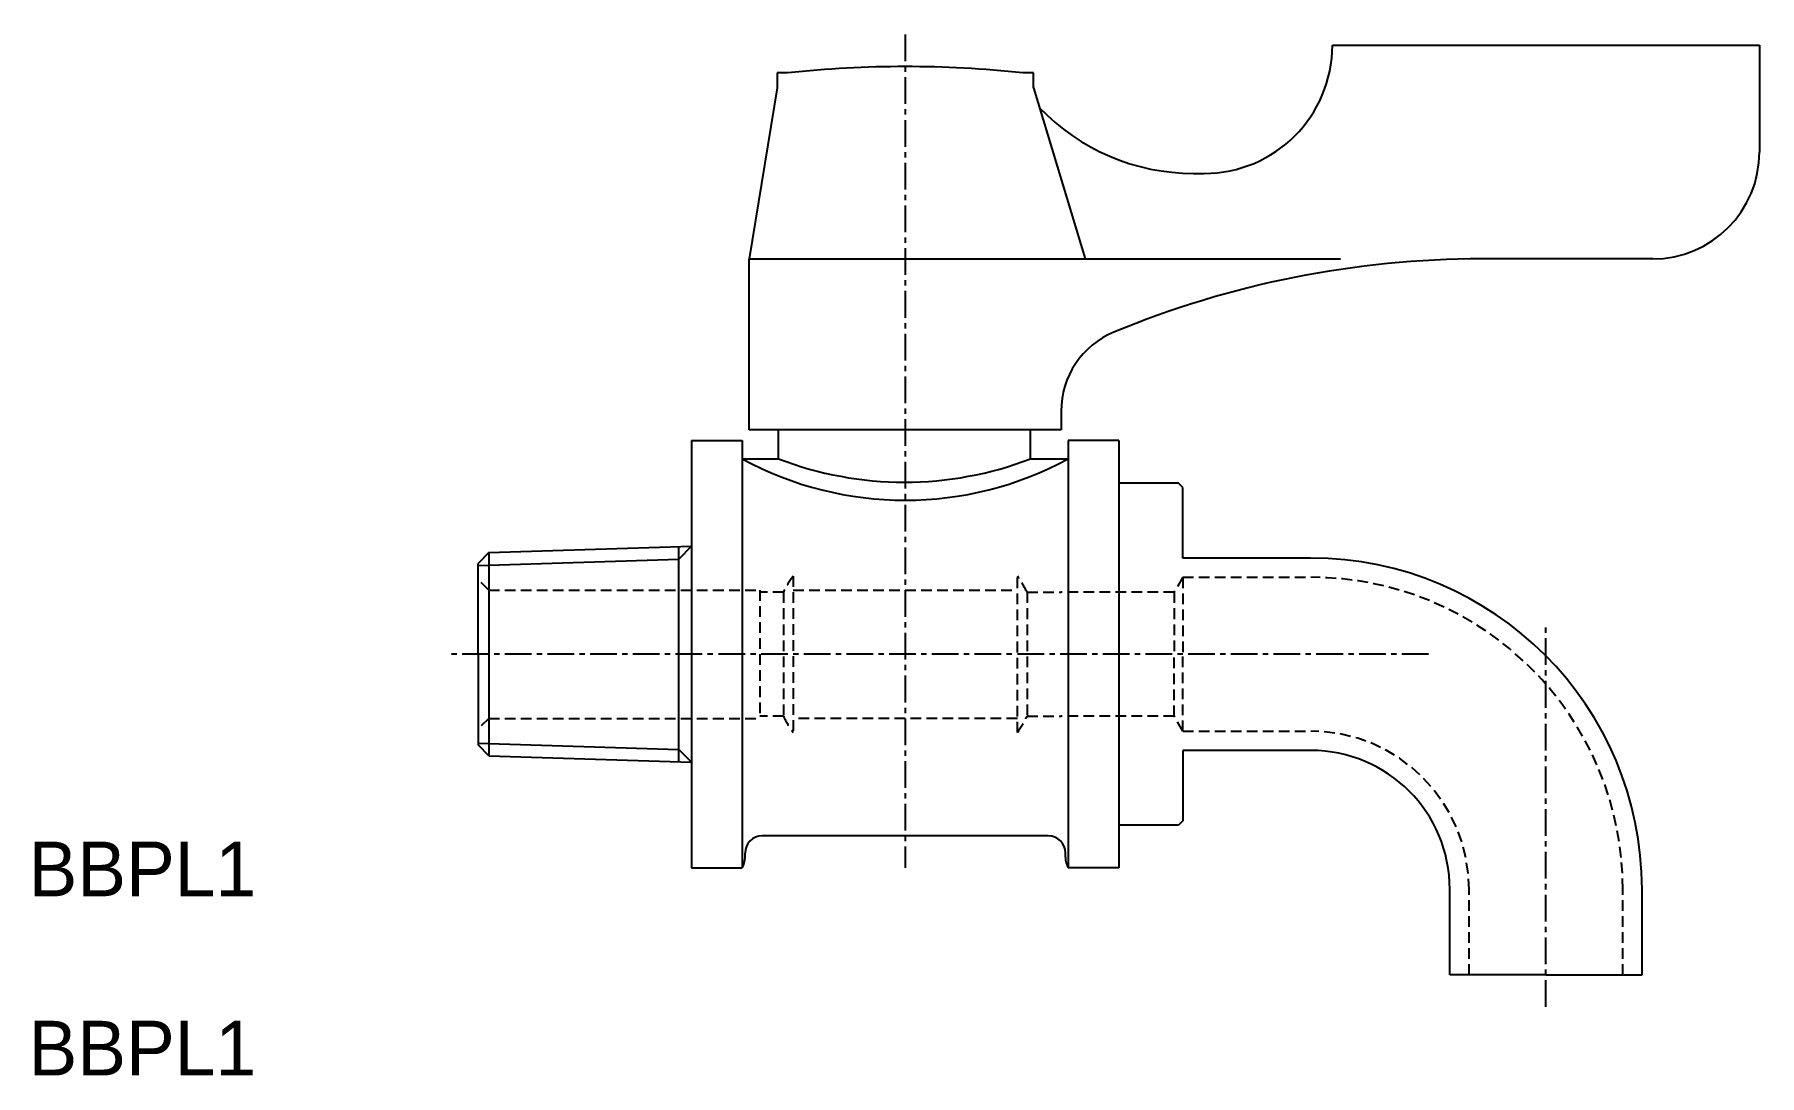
# Model space of a CAD drawing. Extents: x 343.9 to 424.7, y 317 to 365.7.
import ezdxf

# ---------------------------------------------------------------- set-up
doc = ezdxf.new("R2010")
doc.units = 0
doc.linetypes.add('CENTER', pattern=[2, 1.25, -0.25, 0.25, -0.25])
doc.linetypes.add('DASHED', pattern=[0.75, 0.5, -0.25])
doc.layers.get('0').update_dxf_attribs({"linetype": 'CONTINUOUS'})
doc.layers.add('CENTER', color=1, linetype='CENTER')

msp = doc.modelspace()

# ---------------------------------------------------------------- linework, layer by layer
at = {"color": 7, "linetype": 'CONTINUOUS'}
for p, q in [((404.69, 365.237), (424.69, 365.237)), ((404.69, 365.237), (404.69, 365.237)), ((424.69, 365.237), (424.69, 360.237)), ((379.19, 363.937), (378.69, 363.937)), ((378.69, 363.937), (378.69, 363.237)), ((390.69, 363.937), (390.19, 363.937)), ((390.69, 363.237), (390.69, 363.937)), ((378.69, 363.237), (377.39, 355.237)), ((390.69, 363.237), (393.114, 355.237)), ((398.19, 359.237), (398.69, 359.237)), ((377.357, 355.237), (405.07, 355.237)), ((377.39, 347.237), (377.39, 355.237)), ((419.69, 355.237), (411.69, 355.237)), ((391.99, 348.112), (391.99, 347.237)), ((374.69, 346.737), (374.69, 326.737)), ((374.69, 346.737), (377.056, 346.737)), ((377.056, 346.737), (377.056, 326.737)), ((391.99, 347.237), (377.39, 347.237)), ((378.757, 345.884), (378.757, 347.237)), ((390.557, 345.884), (390.557, 347.237)), ((394.69, 346.737), (392.324, 346.737)), ((392.324, 346.737), (392.324, 326.737)), ((394.69, 346.737), (394.69, 326.737)), ((377.056, 345.884), (378.757, 345.884)), ((390.557, 345.884), (392.324, 345.884)), ((397.49, 344.737), (394.69, 344.737)), ((397.69, 344.537), (397.49, 344.737)), ((397.69, 341.237), (397.69, 344.537)), ((365.19, 341.493), (374.69, 341.789)), ((374.091, 331.703), (374.091, 341.771)), ((365.19, 341.493), (364.69, 340.977)), ((364.69, 336.737), (364.69, 340.977)), ((365.19, 341.493), (365.19, 331.981)), ((403.69, 341.237), (397.69, 341.237)), ((365.19, 339.737), (365.19, 333.737)), ((364.69, 336.737), (364.69, 332.497)), ((365.19, 331.981), (364.69, 332.497)), ((365.19, 331.981), (374.69, 331.685)), ((397.69, 332.237), (397.69, 328.937)), ((403.69, 332.237), (397.69, 332.237)), ((397.49, 328.737), (394.69, 328.737)), ((397.69, 328.937), (397.49, 328.737)), ((391.39, 328.237), (377.99, 328.237)), ((377.19, 327.237), (377.19, 327.437)), ((392.19, 327.237), (392.19, 327.437)), ((374.69, 326.737), (377.056, 326.737)), ((394.69, 326.737), (392.324, 326.737)), ((410.19, 321.737), (410.19, 325.737)), ((419.19, 321.737), (419.19, 325.737)), ((414.69, 321.737), (410.19, 321.737)), ((414.69, 321.737), (419.19, 321.737))]:
    msp.add_line(p, q, dxfattribs=at)
at = {"color": 3, "linetype": 'CONTINUOUS'}
for p, q in [((374.69, 341.789), (374.091, 341.19)), ((364.69, 340.896), (374.091, 341.19)), ((364.69, 332.578), (374.091, 332.284)), ((374.69, 331.685), (374.091, 332.284))]:
    msp.add_line(p, q, dxfattribs=at)
at = {"color": 3, "linetype": 'DASHED'}
for p, q in [((365.19, 339.737), (364.69, 340.237)), ((379.44, 340.397), (379.44, 333.077)), ((389.94, 333.077), (389.94, 340.397)), ((397.69, 340.337), (397.286, 339.637)), ((397.69, 340.337), (403.69, 340.337)), ((397.69, 340.337), (397.69, 336.737)), ((365.19, 339.737), (377.89, 339.737)), ((377.89, 339.737), (377.89, 333.737)), ((378.985, 339.637), (377.89, 339.637)), ((378.985, 339.637), (378.985, 333.837)), ((379.44, 339.737), (389.94, 339.737)), ((390.396, 339.637), (391.99, 339.637)), ((390.396, 339.637), (390.396, 333.837)), ((397.286, 339.637), (391.99, 339.637)), ((397.286, 339.637), (397.286, 336.737)), ((397.286, 333.837), (397.286, 336.737)), ((397.69, 333.137), (397.69, 336.737)), ((365.19, 333.737), (364.69, 333.237)), ((365.19, 333.737), (377.89, 333.737)), ((378.985, 333.837), (377.89, 333.837)), ((389.94, 333.737), (379.44, 333.737)), ((390.396, 333.837), (391.99, 333.837)), ((397.286, 333.837), (391.99, 333.837)), ((397.69, 333.137), (397.286, 333.837)), ((397.69, 333.137), (403.69, 333.137)), ((411.09, 321.737), (411.09, 325.737)), ((418.29, 321.737), (418.29, 325.737))]:
    msp.add_line(p, q, dxfattribs=at)
at = {"color": 7, "linetype": 'CONTINUOUS'}
for centre, radius, start, end in [((398.69, 365.237), 6, 270, 0), ((384.69, 313.67), 50.567, 83.75574, 96.24426), ((398.19, 369.237), 10, 223.76009, 270), ((419.69, 360.237), 5, 270, 0), ((411.69, 310.237), 45, 90, 112.5151), ((395.99, 348.112), 4, 112.5151, 180), ((384.69, 359.942), 15.997, 241.49584, 298.50416), ((384.657, 361.238), 16.448, 248.97945, 291.02055), ((403.69, 325.737), 15.5, 0, 90), ((403.69, 325.737), 6.5, 0, 90), ((377.99, 327.437), 0.8, 90, 180), ((391.39, 327.437), 0.8, 0, 90), ((376.19, 327.237), 1, 330, 0), ((393.19, 327.237), 1, 180, 210)]:
    msp.add_arc(centre, radius, start, end, dxfattribs=at)
at = {"color": 3, "linetype": 'DASHED'}
for centre, radius, start, end in [((384.69, 336.737), 6.4, 145.11609, 153.05564), ((384.69, 336.737), 6.4, 26.94436, 34.88391), ((403.69, 325.737), 14.6, 0, 90), ((384.69, 336.737), 6.4, 206.94436, 214.88391), ((384.69, 336.737), 6.4, 325.11609, 333.05564), ((403.69, 325.737), 7.4, 0, 90)]:
    msp.add_arc(centre, radius, start, end, dxfattribs=at)
at = {"layer": 'CENTER', "color": 1, "linetype": 'CENTER'}
for p, q in [((384.69, 365.737), (384.69, 326.737)), ((414.69, 320.237), (414.69, 338.197)), ((409.19, 336.737), (363.19, 336.737))]:
    msp.add_line(p, q, dxfattribs=at)

# ---------------------------------------------------------------- texts
at = {"color": 7, "linetype": 'CONTINUOUS'}
for p in [(343.64, 325.412), (343.64, 317.027)]:
    msp.add_text('BBPL1', height=2.5597, dxfattribs=at).set_placement(p)

doc.saveas('drawing.dxf')
